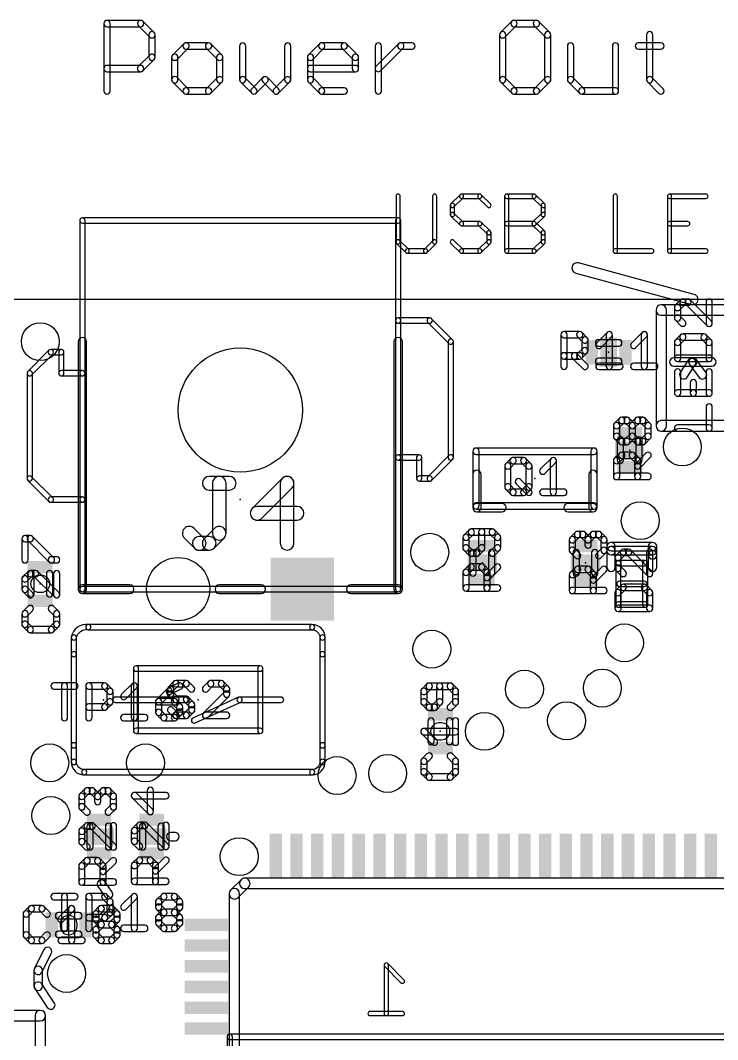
# Model space of a CAD drawing. Extents: x -56 to 120, y -53 to 58.
# Drawn here: x 23.9 to 40.73, y 32.95 to 57.53 of the extents above; entities that cross this region are included whole.
import ezdxf

# ---------------------------------------------------------------- set-up
doc = ezdxf.new("R2010")
doc.units = 0
for name, color, linetype in [('125', 6, 'CONTINUOUS'), ('126', 6, 'CONTINUOUS'), ('17', 82, 'CONTINUOUS'), ('18', 82, 'CONTINUOUS'), ('20', 7, 'CONTINUOUS'), ('21', 253, 'CONTINUOUS'), ('22', 253, 'CONTINUOUS'), ('23', 7, 'CONTINUOUS'), ('24', 7, 'CONTINUOUS'), ('49', 253, 'CONTINUOUS'), ('51', 253, 'CONTINUOUS'), ('52', 253, 'CONTINUOUS')]:
    doc.layers.add(name, color=color, linetype=linetype)

# ---------------------------------------------------------------- blocks, each defined once
blk = doc.blocks.new('RECT')
blk.add_solid([(-0.5, -0.5), (0.5, -0.5), (-0.5, 0.5), (0.5, 0.5)])
blk = doc.blocks.new('SQUAREP')
blk.add_solid([(-0.5, -0.5), (0.5, -0.5), (-0.5, 0.5), (0.5, 0.5)])
blk = doc.blocks.new('ROUNDP')
blk.add_circle((0, 0), 0.5)
blk = doc.blocks.new('ROUNDV')
blk.add_circle((0, 0), 0.5)

msp = doc.modelspace()

# ---------------------------------------------------------------- linework, layer by layer
at = {"layer": '125'}
for points in [[(39.836, 50.7895), (39.709, 50.6615, 1), (39.817, 50.5545), (39.944, 50.6825, 1)], [(39.687, 50.608), (39.687, 50.354, 1), (39.839, 50.354), (39.839, 50.608, 1)], [(40.017, 50.812), (39.89, 50.812, 1), (39.89, 50.66), (40.017, 50.66, 1)], [(40.5797, 50.2807), (40.0707, 50.7897, 1), (39.9633, 50.6823), (40.4723, 50.1733, 1)], [(40.45, 50.736), (40.45, 50.227, 1), (40.602, 50.227), (40.602, 50.736, 1)], [(39.7093, 50.3003), (39.8363, 50.1733, 1), (39.9437, 50.2807), (39.8167, 50.4077, 1)], [(37.098, 49.4412), (37.098, 49.9502, 1), (36.946, 49.9502), (36.946, 49.4412, 1)], [(37.022, 49.8742), (37.403, 49.8742, 1), (37.403, 50.0262), (37.022, 50.0262, 1)], [(37.349, 49.8967), (37.476, 49.7687, 1), (37.584, 49.8757), (37.457, 50.0037, 1)], [(37.9178, 49.6416), (38.1718, 49.8966, 1), (38.0642, 50.0038), (37.8102, 49.7488, 1)], [(38.042, 49.9502), (38.042, 49.1872, 1), (38.194, 49.1872), (38.194, 49.9502, 1)], [(38.7598, 49.6416), (39.0138, 49.8966, 1), (38.9062, 50.0038), (38.6522, 49.7488, 1)], [(38.884, 49.9502), (38.884, 49.1872, 1), (39.036, 49.1872), (39.036, 49.9502, 1)], [(39.836, 49.9475), (39.709, 49.8195, 1), (39.817, 49.7125), (39.944, 49.8405, 1)], [(40.399, 49.97), (39.89, 49.97, 1), (39.89, 49.818), (40.399, 49.818, 1)], [(40.58, 49.8195), (40.453, 49.9475, 1), (40.345, 49.8405), (40.472, 49.7125, 1)], [(37.454, 49.8222), (37.454, 49.5682, 1), (37.606, 49.5682), (37.606, 49.8222, 1)], [(39.687, 49.766), (39.687, 49.385, 1), (39.839, 49.385), (39.839, 49.766, 1)], [(40.602, 49.385), (40.602, 49.766, 1), (40.45, 49.766), (40.45, 49.385, 1)], [(37.098, 49.1872), (37.098, 49.4412, 1), (36.946, 49.4412), (36.946, 49.1872, 1)], [(37.276, 49.5172), (37.022, 49.5172, 1), (37.022, 49.3652), (37.276, 49.3652, 1)], [(37.403, 49.5172), (37.276, 49.5172, 1), (37.276, 49.3652), (37.403, 49.3652, 1)], [(37.2223, 49.3875), (37.4763, 49.1335, 1), (37.5837, 49.2409), (37.3297, 49.4949, 1)], [(37.4763, 49.6219), (37.3493, 49.4949, 1), (37.4567, 49.3875), (37.5837, 49.5145, 1)], [(39.763, 49.309), (40.526, 49.309, 1), (40.526, 49.461), (39.763, 49.461, 1)], [(37.864, 49.1112), (38.372, 49.1112, 1), (38.372, 49.2632), (37.864, 49.2632, 1)], [(38.706, 49.1112), (39.214, 49.1112, 1), (39.214, 49.2632), (38.706, 49.2632, 1)], [(39.687, 49.052), (39.687, 48.543, 1), (39.839, 48.543), (39.839, 49.052, 1)], [(40.602, 48.543), (40.602, 49.052, 1), (40.45, 49.052), (40.45, 48.543, 1)], [(40.22, 48.543), (40.22, 48.797, 1), (40.068, 48.797), (40.068, 48.543, 1)], [(39.763, 48.467), (40.144, 48.467, 1), (40.144, 48.619), (39.763, 48.619, 1)], [(40.144, 48.467), (40.526, 48.467, 1), (40.526, 48.619), (40.144, 48.619, 1)], [(40.602, 47.701), (40.602, 48.21, 1), (40.45, 48.21), (40.45, 47.701, 1)], [(38.3437, 47.7023), (38.4707, 47.8293, 1), (38.3633, 47.9367), (38.2363, 47.8097, 1)], [(38.417, 47.807), (38.544, 47.807, 1), (38.544, 47.959), (38.417, 47.959, 1)], [(38.4903, 47.8293), (38.6173, 47.7023, 1), (38.7247, 47.8097), (38.5977, 47.9367, 1)], [(38.7247, 47.7023), (38.8517, 47.8293, 1), (38.7443, 47.9367), (38.6173, 47.8097, 1)], [(38.798, 47.807), (38.925, 47.807, 1), (38.925, 47.959), (38.798, 47.959, 1)], [(38.8713, 47.8293), (38.9983, 47.7023, 1), (39.1057, 47.8097), (38.9787, 47.9367, 1)], [(38.366, 47.502), (38.366, 47.756, 1), (38.214, 47.756), (38.214, 47.502, 1)], [(38.747, 47.502), (38.747, 47.756, 1), (38.595, 47.756), (38.595, 47.502, 1)], [(38.976, 47.756), (38.976, 47.502, 1), (39.128, 47.502), (39.128, 47.756, 1)], [(39.763, 47.625), (40.526, 47.625, 1), (40.526, 47.777), (39.763, 47.777, 1)], [(38.4707, 47.4287), (38.3437, 47.5557, 1), (38.2363, 47.4483), (38.3633, 47.3213, 1)], [(38.544, 47.451), (38.417, 47.451, 1), (38.417, 47.299), (38.544, 47.299, 1)], [(38.6173, 47.5557), (38.4903, 47.4287, 1), (38.5977, 47.3213), (38.7247, 47.4483, 1)], [(38.8517, 47.4287), (38.7247, 47.5557, 1), (38.6173, 47.4483), (38.7443, 47.3213, 1)], [(38.925, 47.451), (38.798, 47.451, 1), (38.798, 47.299), (38.925, 47.299, 1)], [(38.9983, 47.5557), (38.8713, 47.4287, 1), (38.9787, 47.3213), (39.1057, 47.4483, 1)], [(35.7209, 46.7335), (35.8479, 46.8605, 1), (35.7405, 46.9679), (35.6135, 46.8409, 1)], [(35.7942, 46.8382), (36.0482, 46.8382, 1), (36.0482, 46.9902), (35.7942, 46.9902, 1)], [(35.9945, 46.8605), (36.1215, 46.7335, 1), (36.2289, 46.8409), (36.1019, 46.9679, 1)], [(36.5629, 46.6065), (36.8169, 46.8605, 1), (36.7095, 46.9679), (36.4555, 46.7139, 1)], [(36.6872, 46.9142), (36.6872, 46.1522, 1), (36.8392, 46.1522), (36.8392, 46.9142, 1)], [(38.366, 46.533), (38.366, 46.914, 1), (38.214, 46.914), (38.214, 46.533, 1)], [(38.3437, 46.8603), (38.4707, 46.9873, 1), (38.3633, 47.0947), (38.2363, 46.9677, 1)], [(38.417, 46.965), (38.671, 46.965, 1), (38.671, 47.117), (38.417, 47.117, 1)], [(38.6173, 46.9873), (38.7443, 46.8603, 1), (38.8517, 46.9677), (38.7247, 47.0947, 1)], [(38.722, 46.914), (38.722, 46.787, 1), (38.874, 46.787), (38.874, 46.914, 1)], [(38.8517, 46.7333), (39.1057, 46.9873, 1), (38.9983, 47.0947), (38.7443, 46.8407, 1)], [(35.7432, 46.2792), (35.7432, 46.7872, 1), (35.5912, 46.7872), (35.5912, 46.2792, 1)], [(36.0992, 46.7872), (36.0992, 46.2792, 1), (36.2512, 46.2792), (36.2512, 46.7872, 1)], [(38.722, 46.787), (38.722, 46.533, 1), (38.874, 46.533), (38.874, 46.787, 1)], [(35.8675, 46.3525), (36.1215, 46.0985, 1), (36.2289, 46.2059), (35.9749, 46.4599, 1)], [(38.798, 46.609), (38.29, 46.609, 1), (38.29, 46.457), (38.798, 46.457, 1)], [(39.052, 46.609), (38.798, 46.609, 1), (38.798, 46.457), (39.052, 46.457, 1)], [(35.8479, 46.2059), (35.7209, 46.3329, 1), (35.6135, 46.2255), (35.7405, 46.0985, 1)], [(36.0482, 46.2282), (35.7942, 46.2282, 1), (35.7942, 46.0762), (36.0482, 46.0762, 1)], [(36.1215, 46.3329), (35.9945, 46.2059, 1), (36.1019, 46.0985), (36.2289, 46.2255, 1)], [(36.5092, 46.0762), (37.0172, 46.0762, 1), (37.0172, 46.2282), (36.5092, 46.2282, 1)], [(34.7311, 45.2441), (34.6041, 45.1171, 1), (34.7115, 45.0097), (34.8385, 45.1367, 1)], [(35.0388, 45.2664), (34.7848, 45.2664, 1), (34.7848, 45.1144), (35.0388, 45.1144, 1)], [(35.2928, 45.2664), (35.0388, 45.2664, 1), (35.0388, 45.1144), (35.2928, 45.1144, 1)], [(35.1148, 44.8094), (35.1148, 45.1904, 1), (34.9628, 45.1904), (34.9628, 44.8094, 1)], [(35.4735, 45.1171), (35.3465, 45.2441, 1), (35.2391, 45.1367), (35.3661, 45.0097, 1)], [(24.0906, 44.522), (24.0906, 45.031, 1), (23.9386, 45.031), (23.9386, 44.522, 1)], [(24.0146, 44.955), (24.1426, 44.955, 1), (24.1426, 45.107), (24.0146, 45.107, 1)], [(24.0888, 44.9773), (24.5968, 44.4683, 1), (24.7044, 44.5757), (24.1964, 45.0847, 1)], [(34.5818, 45.0634), (34.5818, 44.8094, 1), (34.7338, 44.8094), (34.7338, 45.0634, 1)], [(35.4958, 44.8094), (35.4958, 45.0634, 1), (35.3438, 45.0634), (35.3438, 44.8094, 1)], [(37.2988, 44.7514), (37.2988, 45.0054, 1), (37.1468, 45.0054), (37.1468, 44.7514, 1)], [(37.2765, 44.9517), (37.4035, 45.0787, 1), (37.2961, 45.1861), (37.1691, 45.0591, 1)], [(37.3498, 45.0564), (37.4768, 45.0564, 1), (37.4768, 45.2084), (37.3498, 45.2084, 1)], [(37.4233, 45.0784), (37.5513, 44.9514, 1), (37.6583, 45.0594), (37.5303, 45.1864, 1)], [(37.5288, 45.0054), (37.5288, 44.8784, 1), (37.6808, 44.8784), (37.6808, 45.0054, 1)], [(37.6585, 44.9517), (37.7855, 45.0787, 1), (37.6781, 45.1861), (37.5511, 45.0591, 1)], [(37.7318, 45.0564), (37.8588, 45.0564, 1), (37.8588, 45.2084), (37.7318, 45.2084, 1)], [(37.8051, 45.0787), (37.9321, 44.9517, 1), (38.0395, 45.0591), (37.9125, 45.1861, 1)], [(37.9098, 45.0054), (37.9098, 44.7514, 1), (38.0618, 44.7514), (38.0618, 45.0054, 1)], [(34.6041, 44.7557), (34.7311, 44.6287, 1), (34.8385, 44.7361), (34.7115, 44.8631, 1)], [(34.7848, 44.6064), (34.9118, 44.6064, 1), (34.9118, 44.7584), (34.7848, 44.7584, 1)], [(34.9655, 44.6287), (35.0925, 44.7557, 1), (34.9851, 44.8631), (34.8581, 44.7361, 1)], [(35.3465, 44.6287), (35.4735, 44.7557, 1), (35.3661, 44.8631), (35.2391, 44.7361, 1)], [(37.4035, 44.6781), (37.2765, 44.8051, 1), (37.1691, 44.6977), (37.2961, 44.5707, 1)], [(37.9321, 44.8051), (37.8051, 44.6781, 1), (37.9125, 44.5707), (38.0395, 44.6977, 1)], [(38.4012, 44.7545), (38.2741, 44.6274, 1), (38.3818, 44.5197), (38.5089, 44.6468, 1)], [(38.5822, 44.7769), (38.4551, 44.7769, 1), (38.4551, 44.6245), (38.5822, 44.6245, 1)], [(39.1445, 44.2461), (38.636, 44.7545, 1), (38.5283, 44.6468), (39.0367, 44.1383, 1)], [(39.0144, 44.7007), (39.0144, 44.1922, 1), (39.1668, 44.1922), (39.1668, 44.7007, 1)], [(24.6506, 44.446), (24.7776, 44.446, 1), (24.7776, 44.598), (24.6506, 44.598, 1)], [(38.2518, 44.5736), (38.2518, 44.3193, 1), (38.4042, 44.3193), (38.4042, 44.5736, 1)], [(24.0891, 44.243), (23.9611, 44.116, 1), (24.0681, 44.008), (24.1961, 44.135, 1)], [(24.2696, 44.265), (24.1426, 44.265, 1), (24.1426, 44.113), (24.2696, 44.113, 1)], [(24.8314, 43.7337), (24.3234, 44.2427, 1), (24.2158, 44.1353), (24.7238, 43.6263, 1)], [(24.7016, 44.189), (24.7016, 43.68, 1), (24.8536, 43.68), (24.8536, 44.189, 1)], [(34.7338, 43.8404), (34.7338, 44.2214, 1), (34.5818, 44.2214), (34.5818, 43.8404, 1)], [(34.7115, 44.1677), (34.8385, 44.2947, 1), (34.7311, 44.4021), (34.6041, 44.2751, 1)], [(34.7848, 44.2724), (35.0388, 44.2724, 1), (35.0388, 44.4244), (34.7848, 44.4244, 1)], [(34.9851, 44.2947), (35.1121, 44.1677, 1), (35.2195, 44.2751), (35.0925, 44.4021, 1)], [(35.0898, 44.2214), (35.0898, 44.0944, 1), (35.2418, 44.0944), (35.2418, 44.2214, 1)], [(35.2195, 44.0407), (35.4735, 44.2947, 1), (35.3661, 44.4021), (35.1121, 44.1481, 1)], [(37.2765, 44.1097), (37.4035, 44.2367, 1), (37.2961, 44.3441), (37.1691, 44.2171, 1)], [(37.3498, 44.2144), (37.6048, 44.2144, 1), (37.6048, 44.3664), (37.3498, 44.3664, 1)], [(37.5511, 44.2367), (37.6781, 44.1097, 1), (37.7855, 44.2171), (37.6585, 44.3441, 1)], [(37.7855, 43.9827), (38.0395, 44.2367, 1), (37.9321, 44.3441), (37.6781, 44.0901, 1)], [(38.2741, 44.2655), (38.4012, 44.1383, 1), (38.5089, 44.2461), (38.3818, 44.3732, 1)], [(23.9386, 44.062), (23.9386, 43.808, 1), (24.0906, 43.808), (24.0906, 44.062, 1)], [(35.0898, 44.0944), (35.0898, 43.8404, 1), (35.2418, 43.8404), (35.2418, 44.0944, 1)], [(37.2988, 43.7824), (37.2988, 44.1634, 1), (37.1468, 44.1634), (37.1468, 43.7824, 1)], [(37.6558, 44.1634), (37.6558, 44.0364, 1), (37.8078, 44.0364), (37.8078, 44.1634, 1)], [(37.6558, 44.0364), (37.6558, 43.7824, 1), (37.8078, 43.7824), (37.8078, 44.0364, 1)], [(23.9609, 43.7543), (24.0889, 43.6263, 1), (24.1963, 43.7337), (24.0683, 43.8617, 1)], [(35.1658, 43.9164), (34.6578, 43.9164, 1), (34.6578, 43.7644), (35.1658, 43.7644, 1)], [(35.4198, 43.9164), (35.1658, 43.9164, 1), (35.1658, 43.7644), (35.4198, 43.7644, 1)], [(37.7318, 43.8584), (37.2228, 43.8584, 1), (37.2228, 43.7064), (37.7318, 43.7064, 1)], [(37.9858, 43.8584), (37.7318, 43.8584, 1), (37.7318, 43.7064), (37.9858, 43.7064, 1)], [(38.4012, 43.9126), (38.2741, 43.7855, 1), (38.3818, 43.6777), (38.5089, 43.8048, 1)], [(38.2518, 43.7316), (38.2518, 43.3503, 1), (38.4042, 43.3503), (38.4042, 43.7316, 1)], [(38.9635, 43.9349), (38.4551, 43.9349, 1), (38.4551, 43.7825), (38.9635, 43.7825, 1)], [(39.1445, 43.7855), (39.0174, 43.9126, 1), (38.9096, 43.8048), (39.0367, 43.6777, 1)], [(39.1668, 43.3503), (39.1668, 43.7316, 1), (39.0144, 43.7316), (39.0144, 43.3503, 1)], [(24.0891, 43.401), (23.9611, 43.274, 1), (24.0681, 43.166), (24.1961, 43.293, 1)], [(23.9386, 43.22), (23.9386, 42.966, 1), (24.0906, 42.966), (24.0906, 43.22, 1)], [(24.8313, 43.2737), (24.7043, 43.4007, 1), (24.5969, 43.2933), (24.7239, 43.1663, 1)], [(24.8536, 42.966), (24.8536, 43.22, 1), (24.7016, 43.22), (24.7016, 42.966, 1)], [(38.328, 43.2741), (39.0906, 43.2741, 1), (39.0906, 43.4265), (38.328, 43.4265, 1)], [(23.9611, 42.912), (24.0891, 42.785, 1), (24.1961, 42.893), (24.0681, 43.02, 1)], [(24.7043, 42.7853), (24.8313, 42.9123, 1), (24.7239, 43.0197), (24.5969, 42.8927, 1)], [(24.1426, 42.763), (24.6506, 42.763, 1), (24.6506, 42.915), (24.1426, 42.915, 1)], [(27.6019, 41.5895), (27.4749, 41.4625, 1), (27.5823, 41.3551), (27.7093, 41.4821, 1)], [(27.9106, 41.6118), (27.6556, 41.6118, 1), (27.6556, 41.4598), (27.9106, 41.4598, 1)], [(28.0913, 41.4625), (27.9643, 41.5895, 1), (27.8569, 41.4821), (27.9839, 41.3551, 1)], [(28.4439, 41.5895), (28.3169, 41.4625, 1), (28.4243, 41.3551), (28.5513, 41.4821, 1)], [(28.7526, 41.6118), (28.4976, 41.6118, 1), (28.4976, 41.4598), (28.7526, 41.4598, 1)], [(28.9333, 41.4625), (28.8063, 41.5895, 1), (28.6989, 41.4821), (28.8259, 41.3551, 1)], [(33.7157, 41.5284), (33.5877, 41.4014, 1), (33.6947, 41.2934), (33.8227, 41.4204, 1)], [(34.0232, 41.5504), (33.7692, 41.5504, 1), (33.7692, 41.3984), (34.0232, 41.3984, 1)], [(34.2772, 41.5504), (34.0232, 41.5504, 1), (34.0232, 41.3984), (34.2772, 41.3984, 1)], [(34.0992, 41.0934), (34.0992, 41.4744, 1), (33.9472, 41.4744), (33.9472, 41.0934, 1)], [(34.4579, 41.4011), (34.3309, 41.5281, 1), (34.2235, 41.4207), (34.3505, 41.2937, 1)], [(27.4526, 41.4088), (27.4526, 41.2818, 1), (27.6046, 41.2818), (27.6046, 41.4088, 1)], [(27.4749, 41.2281), (27.6019, 41.1011, 1), (27.7093, 41.2085), (27.5823, 41.3355, 1)], [(28.4243, 40.72), (28.9333, 41.228, 1), (28.8259, 41.3356), (28.3169, 40.8276, 1)], [(28.9556, 41.2818), (28.9556, 41.4088, 1), (28.8036, 41.4088), (28.8036, 41.2818, 1)], [(33.5652, 41.3474), (33.5652, 41.0934, 1), (33.7172, 41.0934), (33.7172, 41.3474, 1)], [(34.4802, 41.0934), (34.4802, 41.3474, 1), (34.3282, 41.3474), (34.3282, 41.0934, 1)], [(27.6556, 41.0788), (27.9106, 41.0788, 1), (27.9106, 41.2308), (27.6556, 41.2308, 1)], [(27.8569, 41.1011), (27.9839, 40.9741, 1), (28.0913, 41.0815), (27.9643, 41.2085, 1)], [(27.9616, 41.0278), (27.9616, 40.9008, 1), (28.1136, 40.9008), (28.1136, 41.0278, 1)], [(33.5877, 41.0394), (33.7157, 40.9124, 1), (33.8227, 41.0204), (33.6947, 41.1474, 1)], [(33.9499, 40.9127), (34.0769, 41.0397, 1), (33.9695, 41.1471), (33.8425, 41.0201, 1)], [(34.3309, 40.9127), (34.4579, 41.0397, 1), (34.3505, 41.1471), (34.2235, 41.0201, 1)], [(27.7093, 40.8275), (27.5823, 40.9545, 1), (27.4749, 40.8471), (27.6019, 40.7201, 1)], [(27.9106, 40.8498), (27.6556, 40.8498, 1), (27.6556, 40.6978), (27.9106, 40.6978, 1)], [(27.9839, 40.9545), (27.8569, 40.8275, 1), (27.9643, 40.7201), (28.0913, 40.8471, 1)], [(28.8796, 40.8498), (28.3706, 40.8498, 1), (28.3706, 40.6978), (28.8796, 40.6978, 1)], [(33.7692, 40.8904), (33.8962, 40.8904, 1), (33.8962, 41.0424), (33.7692, 41.0424, 1)], [(34.4802, 40.1244), (34.4802, 40.6324, 1), (34.3282, 40.6324), (34.3282, 40.1244, 1)], [(33.6412, 40.3024), (34.4042, 40.3024, 1), (34.4042, 40.4544), (33.6412, 40.4544, 1)], [(33.9498, 40.1782), (33.6948, 40.4322, 1), (33.5876, 40.3246), (33.8426, 40.0706, 1)], [(33.7155, 39.8451), (33.5875, 39.7171, 1), (33.6949, 39.6097), (33.8229, 39.7377, 1)], [(34.4582, 39.7169), (34.3312, 39.8449, 1), (34.2232, 39.7379), (34.3502, 39.6099, 1)], [(33.5652, 39.6634), (33.5652, 39.4094, 1), (33.7172, 39.4094), (33.7172, 39.6634, 1)], [(34.4802, 39.4094), (34.4802, 39.6634, 1), (34.3282, 39.6634), (34.3282, 39.4094, 1)], [(33.5877, 39.3554), (33.7157, 39.2284, 1), (33.8227, 39.3364), (33.6947, 39.4634, 1)], [(33.7692, 39.2064), (34.2772, 39.2064, 1), (34.2772, 39.3584), (33.7692, 39.3584, 1)], [(34.3309, 39.2287), (34.4579, 39.3557, 1), (34.3505, 39.4631), (34.2235, 39.3361, 1)], [(25.4404, 38.7651), (25.5674, 38.8931, 1), (25.4594, 39.0001), (25.3324, 38.8721, 1)], [(25.4624, 38.5646), (25.4624, 38.8186, 1), (25.3104, 38.8186), (25.3104, 38.5646, 1)], [(25.5134, 38.8706), (25.6404, 38.8706, 1), (25.6404, 39.0226), (25.5134, 39.0226, 1)], [(25.5867, 38.8929), (25.7147, 38.7649, 1), (25.8221, 38.8723), (25.6941, 39.0003, 1)], [(25.8224, 38.7651), (25.9494, 38.8931, 1), (25.8414, 39.0001), (25.7144, 38.8721, 1)], [(25.6924, 38.8186), (25.6924, 38.6916, 1), (25.8444, 38.6916), (25.8444, 38.8186, 1)], [(25.8954, 38.8706), (26.0224, 38.8706, 1), (26.0224, 39.0226), (25.8954, 39.0226, 1)], [(25.9684, 38.8931), (26.0954, 38.7651, 1), (26.2034, 38.8721), (26.0764, 39.0001, 1)], [(26.0734, 38.8186), (26.0734, 38.5646, 1), (26.2254, 38.5646), (26.2254, 38.8186, 1)], [(27.4196, 38.9096), (26.6566, 38.9096, 1), (26.6566, 38.7576), (27.4196, 38.7576, 1)], [(26.6028, 38.7799), (26.9838, 38.3979, 1), (27.0914, 38.5053), (26.7104, 38.8873, 1)], [(27.1136, 38.4516), (27.1136, 38.9606, 1), (26.9616, 38.9606), (26.9616, 38.4516, 1)], [(25.5671, 38.4913), (25.4401, 38.6183, 1), (25.3327, 38.5109), (25.4597, 38.3839, 1)], [(26.0957, 38.6183), (25.9687, 38.4913, 1), (26.0761, 38.3839), (26.2031, 38.5109, 1)], [(25.4594, 38.1581), (25.3324, 38.0301, 1), (25.4404, 37.9231), (25.5674, 38.0511, 1)], [(25.6404, 38.1806), (25.5134, 38.1806, 1), (25.5134, 38.0286), (25.6404, 38.0286, 1)], [(26.2031, 37.6493), (25.6941, 38.1583, 1), (25.5867, 38.0509), (26.0957, 37.5419, 1)], [(26.0734, 38.1046), (26.0734, 37.5956, 1), (26.2254, 37.5956), (26.2254, 38.1046, 1)], [(26.7299, 38.1723), (26.6029, 38.0453, 1), (26.7103, 37.9379), (26.8373, 38.0649, 1)], [(26.9106, 38.1946), (26.7836, 38.1946, 1), (26.7836, 38.0426), (26.9106, 38.0426, 1)], [(27.4733, 37.6633), (26.9643, 38.1723, 1), (26.8569, 38.0649), (27.3659, 37.5559, 1)], [(27.3436, 38.1186), (27.3436, 37.6096, 1), (27.4956, 37.6096), (27.4956, 38.1186, 1)], [(25.3104, 37.9766), (25.3104, 37.7226, 1), (25.4624, 37.7226), (25.4624, 37.9766, 1)], [(26.5806, 37.9916), (26.5806, 37.7366, 1), (26.7326, 37.7366), (26.7326, 37.9916, 1)], [(25.3327, 37.6689), (25.4597, 37.5419, 1), (25.5671, 37.6493), (25.4401, 37.7763, 1)], [(26.6029, 37.6829), (26.7299, 37.5559, 1), (26.8373, 37.6633), (26.7103, 37.7903, 1)], [(25.4624, 36.7536), (25.4624, 37.1356, 1), (25.3104, 37.1356), (25.3104, 36.7536, 1)], [(25.4401, 37.0819), (25.5671, 37.2089, 1), (25.4597, 37.3163), (25.3327, 37.1893, 1)], [(25.5134, 37.1866), (25.7684, 37.1866, 1), (25.7684, 37.3386), (25.5134, 37.3386, 1)], [(25.7147, 37.2089), (25.8417, 37.0819, 1), (25.9491, 37.1893), (25.8221, 37.3163, 1)], [(25.8194, 37.1356), (25.8194, 37.0076, 1), (25.9714, 37.0076), (25.9714, 37.1356, 1)], [(25.9492, 36.954), (26.2032, 37.209, 1), (26.0956, 37.3162), (25.8416, 37.0612, 1)], [(26.7326, 36.7676), (26.7326, 37.1496, 1), (26.5806, 37.1496), (26.5806, 36.7676, 1)], [(26.7103, 37.0959), (26.8373, 37.2229, 1), (26.7299, 37.3303), (26.6029, 37.2033, 1)], [(26.7836, 37.2006), (27.0376, 37.2006, 1), (27.0376, 37.3526), (26.7836, 37.3526, 1)], [(26.9839, 37.2229), (27.1109, 37.0959, 1), (27.2183, 37.2033), (27.0913, 37.3303, 1)], [(27.0886, 37.1496), (27.0886, 37.0226, 1), (27.2406, 37.0226), (27.2406, 37.1496, 1)], [(27.2182, 36.9688), (27.4732, 37.2228, 1), (27.366, 37.3304), (27.111, 37.0764, 1)], [(25.8194, 37.0076), (25.8194, 36.7536, 1), (25.9714, 36.7536), (25.9714, 37.0076, 1)], [(27.0886, 37.0226), (27.0886, 36.7676, 1), (27.2406, 36.7676), (27.2406, 37.0226, 1)], [(25.8954, 36.8296), (25.3864, 36.8296, 1), (25.3864, 36.6776), (25.8954, 36.6776, 1)], [(26.1494, 36.8296), (25.8954, 36.8296, 1), (25.8954, 36.6776), (26.1494, 36.6776, 1)], [(27.1646, 36.8436), (26.6566, 36.8436, 1), (26.6566, 36.6916), (27.1646, 36.6916, 1)], [(27.4196, 36.8436), (27.1646, 36.8436, 1), (27.1646, 36.6916), (27.4196, 36.6916, 1)], [(24.1163, 36.1601), (23.9893, 36.0331, 1), (24.0967, 35.9257), (24.2237, 36.0527, 1)], [(24.424, 36.1824), (24.17, 36.1824, 1), (24.17, 36.0304), (24.424, 36.0304, 1)], [(24.6047, 36.0331), (24.4777, 36.1601, 1), (24.3703, 36.0527), (24.4973, 35.9257, 1)], [(24.9376, 35.7986), (25.1926, 36.0526, 1), (25.0854, 36.1602), (24.8304, 35.9062, 1)], [(25.063, 36.1064), (25.063, 35.3444, 1), (25.215, 35.3444), (25.215, 36.1064, 1)], [(25.7795, 35.9254), (25.9075, 36.0524, 1), (25.8005, 36.1604), (25.6725, 36.0334, 1)], [(25.854, 36.0304), (26.108, 36.0304, 1), (26.108, 36.1824), (25.854, 36.1824, 1)], [(26.0543, 36.0527), (26.1813, 35.9257, 1), (26.2887, 36.0331), (26.1617, 36.1601, 1)], [(23.967, 35.9794), (23.967, 35.4714, 1), (24.119, 35.4714), (24.119, 35.9794, 1)], [(25.802, 35.8524), (25.802, 35.9794, 1), (25.65, 35.9794), (25.65, 35.8524, 1)], [(25.9075, 35.7794), (25.7795, 35.9064, 1), (25.6725, 35.7984), (25.8005, 35.6714, 1)], [(26.1813, 35.9061), (26.0543, 35.7791, 1), (26.1617, 35.6717), (26.2887, 35.7987, 1)], [(26.159, 35.9794), (26.159, 35.8524, 1), (26.311, 35.8524), (26.311, 35.9794, 1)], [(25.7795, 35.5444), (25.9075, 35.6714, 1), (25.8005, 35.7794), (25.6725, 35.6524, 1)], [(25.802, 35.4714), (25.802, 35.5984, 1), (25.65, 35.5984), (25.65, 35.4714, 1)], [(25.854, 35.6494), (26.108, 35.6494, 1), (26.108, 35.8014), (25.854, 35.8014, 1)], [(26.0543, 35.6717), (26.1813, 35.5447, 1), (26.2887, 35.6521), (26.1617, 35.7791, 1)], [(26.159, 35.5984), (26.159, 35.4714, 1), (26.311, 35.4714), (26.311, 35.5984, 1)], [(23.9893, 35.4177), (24.1163, 35.2907, 1), (24.2237, 35.3981), (24.0967, 35.5251, 1)], [(24.17, 35.2684), (24.424, 35.2684, 1), (24.424, 35.4204), (24.17, 35.4204, 1)], [(24.4777, 35.2907), (24.6047, 35.4177, 1), (24.4973, 35.5251), (24.3703, 35.3981, 1)], [(24.884, 35.2684), (25.393, 35.2684, 1), (25.393, 35.4204), (24.884, 35.4204, 1)], [(25.9075, 35.3984), (25.7795, 35.5254, 1), (25.6725, 35.4174), (25.8005, 35.2904, 1)], [(26.108, 35.4204), (25.854, 35.4204, 1), (25.854, 35.2684), (26.108, 35.2684, 1)], [(26.1813, 35.5251), (26.0543, 35.3981, 1), (26.1617, 35.2907), (26.2887, 35.4177, 1)]]:
    msp.add_lwpolyline(points, format="xyb", close=True, dxfattribs=at)
at = {"layer": '126'}
for points in [[(28.4611, 46.2038), (28.9441, 46.2038, 1), (28.9441, 46.534), (28.4611, 46.534, 1)], [(28.8677, 45.1614), (28.8677, 46.3689, 1), (28.5375, 46.3689), (28.5375, 45.1614, 1)], [(30.223, 46.4857), (29.4985, 45.7612, 1), (29.732, 45.5277), (30.4565, 46.2522, 1)], [(30.5049, 44.9199), (30.5049, 46.3689, 1), (30.1747, 46.3689), (30.1747, 44.9199, 1)], [(29.6153, 45.4793), (30.5813, 45.4793, 1), (30.5813, 45.8095), (29.6153, 45.8095, 1)], [(27.8614, 45.0447), (28.1029, 44.8032, 1), (28.3363, 45.0366), (28.0948, 45.2781, 1)], [(28.5779, 44.8032), (28.8194, 45.0447, 1), (28.5859, 45.2781), (28.3444, 45.0366, 1)], [(28.2196, 44.7548), (28.4611, 44.7548, 1), (28.4611, 45.085), (28.2196, 45.085, 1)], [(24.7142, 41.4027), (25.2226, 41.4027, 1), (25.2226, 41.5551), (24.7142, 41.5551, 1)], [(25.0446, 40.7162), (25.0446, 41.4789, 1), (24.8922, 41.4789), (24.8922, 40.7162, 1)], [(25.6324, 40.7162), (25.6324, 41.4789, 1), (25.48, 41.4789), (25.48, 40.7162, 1)], [(25.5562, 41.4027), (25.9375, 41.4027, 1), (25.9375, 41.5551), (25.5562, 41.5551, 1)], [(25.8836, 41.425), (26.0107, 41.2979, 1), (26.1185, 41.4056), (25.9914, 41.5327, 1)], [(26.452, 41.1708), (26.7062, 41.425, 1), (26.5985, 41.5327), (26.3442, 41.2785, 1)], [(26.5761, 41.4789), (26.5761, 40.7162, 1), (26.7285, 40.7162), (26.7285, 41.4789, 1)], [(27.7145, 41.547), (27.4602, 41.4199, 1), (27.5284, 41.2836), (27.7826, 41.4107, 1)], [(25.9884, 41.3517), (25.9884, 41.0975, 1), (26.1408, 41.0975), (26.1408, 41.3517, 1)], [(27.4404, 41.4056), (27.1862, 41.1514, 1), (27.294, 41.0436), (27.5482, 41.2979, 1)], [(26.0107, 41.1514), (25.8836, 41.0243, 1), (25.9914, 40.9165), (26.1185, 41.0436, 1)], [(27.1639, 41.0975), (27.1639, 40.8433, 1), (27.3163, 40.8433), (27.3163, 41.0975, 1)], [(27.6214, 41.1737), (27.2401, 41.1737, 1), (27.2401, 41.0213), (27.6214, 41.0213, 1)], [(27.8024, 41.0243), (27.6753, 41.1514, 1), (27.5675, 41.0436), (27.6946, 40.9165, 1)], [(25.9375, 41.0466), (25.5562, 41.0466, 1), (25.5562, 40.8942), (25.9375, 40.8942, 1)], [(27.1862, 40.7894), (27.3133, 40.6623, 1), (27.4211, 40.7701), (27.294, 40.8972, 1)], [(27.6753, 40.6623), (27.8024, 40.7894, 1), (27.6947, 40.8972), (27.5675, 40.7701, 1)], [(27.8247, 40.8433), (27.8247, 40.9704, 1), (27.6723, 40.9704), (27.6723, 40.8433, 1)], [(26.3981, 40.64), (26.9066, 40.64, 1), (26.9066, 40.7924), (26.3981, 40.7924, 1)], [(27.3672, 40.64), (27.6214, 40.64, 1), (27.6214, 40.7924), (27.3672, 40.7924, 1)], [(24.7142, 36.3227), (25.2226, 36.3227, 1), (25.2226, 36.4751), (24.7142, 36.4751, 1)], [(25.0446, 35.6362), (25.0446, 36.3989, 1), (24.8922, 36.3989), (24.8922, 35.6362, 1)], [(25.6324, 35.6362), (25.6324, 36.3989, 1), (25.48, 36.3989), (25.48, 35.6362, 1)], [(25.5562, 36.3227), (25.9375, 36.3227, 1), (25.9375, 36.4751), (25.5562, 36.4751, 1)], [(25.8836, 36.345), (26.0107, 36.2179, 1), (26.1185, 36.3256), (25.9914, 36.4527, 1)], [(26.452, 36.0908), (26.7062, 36.345, 1), (26.5985, 36.4527), (26.3442, 36.1985, 1)], [(26.5761, 36.3989), (26.5761, 35.6362, 1), (26.7285, 35.6362), (26.7285, 36.3989, 1)], [(27.294, 36.2179), (27.4211, 36.345, 1), (27.3133, 36.4527), (27.1862, 36.3256, 1)], [(27.3672, 36.3227), (27.6214, 36.3227, 1), (27.6214, 36.4751), (27.3672, 36.4751, 1)], [(27.5675, 36.345), (27.6946, 36.2179, 1), (27.8024, 36.3256), (27.6753, 36.4527, 1)], [(25.9884, 36.2717), (25.9884, 36.0175, 1), (26.1408, 36.0175), (26.1408, 36.2717, 1)], [(27.3163, 36.1446), (27.3163, 36.2717, 1), (27.1639, 36.2717), (27.1639, 36.1446, 1)], [(27.4211, 36.0714), (27.294, 36.1985, 1), (27.1862, 36.0908), (27.3133, 35.9636, 1)], [(27.6946, 36.1985), (27.5675, 36.0714, 1), (27.6753, 35.9636), (27.8024, 36.0908, 1)], [(27.6723, 36.2717), (27.6723, 36.1446, 1), (27.8247, 36.1446), (27.8247, 36.2717, 1)], [(25.9375, 35.9666), (25.5562, 35.9666, 1), (25.5562, 35.8142), (25.9375, 35.8142, 1)], [(26.0107, 36.0714), (25.8836, 35.9443, 1), (25.9914, 35.8365), (26.1185, 35.9636, 1)], [(27.294, 35.8365), (27.4211, 35.9636, 1), (27.3133, 36.0714), (27.1862, 35.9443, 1)], [(27.3163, 35.7633), (27.3163, 35.8904, 1), (27.1639, 35.8904), (27.1639, 35.7633, 1)], [(27.3672, 35.9413), (27.6214, 35.9413, 1), (27.6214, 36.0937), (27.3672, 36.0937, 1)], [(27.5675, 35.9636), (27.6946, 35.8365, 1), (27.8024, 35.9443), (27.6753, 36.0714, 1)], [(27.6723, 35.8904), (27.6723, 35.7633, 1), (27.8247, 35.7633), (27.8247, 35.8904, 1)], [(26.3981, 35.56), (26.9066, 35.56, 1), (26.9066, 35.7124), (26.3981, 35.7124, 1)], [(27.4211, 35.6901), (27.294, 35.8172, 1), (27.1862, 35.7094), (27.3133, 35.5823, 1)], [(27.6214, 35.7124), (27.3672, 35.7124, 1), (27.3672, 35.56), (27.6214, 35.56, 1)], [(27.6947, 35.8172), (27.5675, 35.6901, 1), (27.6753, 35.5823), (27.8024, 35.7094, 1)]]:
    msp.add_lwpolyline(points, format="xyb", close=True, dxfattribs=at)
at = {"layer": '20'}
msp.add_line((54.61, 50.8), (0, 50.8), dxfattribs=at)
msp.add_circle((29.21, 48.133), 1.4986, dxfattribs=at)
at = {"layer": '21'}
for points in [[(39.672, 49.192), (40.132, 49.192, 1), (40.132, 49.3952), (39.672, 49.3952, 1)], [(40.0216, 49.3339), (39.8286, 49.0393, 1), (39.9986, 48.9279), (40.1916, 49.2225, 1)], [(40.592, 49.3952), (40.132, 49.3952, 1), (40.132, 49.192), (40.592, 49.192, 1)], [(40.0509, 49.2324), (40.2847, 48.9224, 1), (40.4469, 49.0448), (40.2131, 49.3548, 1)], [(35.0236, 45.782), (35.0236, 46.582, 1), (34.8204, 46.582), (34.8204, 45.782, 1)], [(37.8236, 45.782), (37.8236, 46.582, 1), (37.6204, 46.582), (37.6204, 45.782, 1)], [(35.522, 45.8836), (34.922, 45.8836, 1), (34.922, 45.6804), (35.522, 45.6804, 1)], [(37.122, 45.6804), (37.722, 45.6804, 1), (37.722, 45.8836), (37.122, 45.8836, 1)], [(39.1588, 44.9436), (38.1588, 44.9436, 1), (38.1588, 44.7404), (39.1588, 44.7404, 1)], [(38.0572, 44.842), (38.0572, 44.742, 1), (38.2604, 44.742), (38.2604, 44.842, 1)], [(39.1588, 44.8436), (38.1588, 44.8436, 1), (38.1588, 44.6404), (39.1588, 44.6404, 1)], [(38.0572, 44.742), (38.0572, 44.342, 1), (38.2604, 44.342), (38.2604, 44.742, 1)], [(39.0572, 44.842), (39.0572, 44.742, 1), (39.2604, 44.742), (39.2604, 44.842, 1)], [(39.2604, 44.642), (39.2604, 44.742, 1), (39.0572, 44.742), (39.0572, 44.642, 1)], [(39.2604, 44.342), (39.2604, 44.642, 1), (39.0572, 44.642), (39.0572, 44.342, 1)], [(24.4145, 44.1452), (24.3535, 44.1452, 1), (24.3535, 43.7388), (24.4145, 43.7388, 1)], [(38.9588, 44.0055), (38.3588, 44.0055, 1), (38.3588, 43.8785), (38.9588, 43.8785, 1)], [(25.5336, 42.8354, 1), (25.5544, 42.9606, 0.4142), (25.1314, 42.6584, 1), (25.2566, 42.6376, -0.4142)], [(25.544, 42.8345), (30.944, 42.8345, 1), (30.944, 42.9615), (25.544, 42.9615, 1)], [(31.1305, 42.648, 1), (31.2575, 42.648, 0.4142), (30.944, 42.9615, 1), (30.944, 42.8345, -0.4142)], [(25.1305, 42.648), (25.1305, 42.248, 1), (25.2575, 42.248), (25.2575, 42.648, 1)], [(31.1305, 42.648), (31.1305, 42.248, 1), (31.2575, 42.248), (31.2575, 42.648, 1)], [(26.694, 41.8345), (29.694, 41.8345, 1), (29.694, 41.9615), (26.694, 41.9615, 1)], [(26.6305, 41.898), (26.6305, 40.398, 1), (26.7575, 40.398), (26.7575, 41.898, 1)], [(29.6305, 41.898), (29.6305, 40.398, 1), (29.7575, 40.398), (29.7575, 41.898, 1)], [(34.0055, 40.1828), (34.0665, 40.1828, 1), (34.0665, 40.5892), (34.0055, 40.5892, 1)], [(29.694, 40.4615), (26.694, 40.4615, 1), (26.694, 40.3345), (29.694, 40.3345, 1)], [(25.1305, 40.048), (25.1305, 39.648, 1), (25.2575, 39.648), (25.2575, 40.048, 1)], [(31.1305, 40.048), (31.1305, 39.648, 1), (31.2575, 39.648), (31.2575, 40.048, 1)], [(25.2575, 39.648, 1), (25.1305, 39.648, 0.4142), (25.444, 39.3345, 1), (25.444, 39.4615, -0.4142)], [(30.944, 39.4615, 1), (30.944, 39.3345, 0.4142), (31.2575, 39.648, 1), (31.1305, 39.648, -0.4142)], [(30.944, 39.4615), (25.444, 39.4615, 1), (25.444, 39.3345), (30.944, 39.3345, 1)], [(27.6352, 37.9476), (27.5336, 37.9476, 1), (27.5336, 37.7444), (27.6352, 37.7444, 1)], [(25.774, 36.6447), (25.9518, 36.3907, 1), (26.1182, 36.5073), (25.9404, 36.7613, 1)], [(29.1578, 36.3782), (29.4078, 36.6282, 1), (29.2282, 36.8078), (28.9782, 36.5578, 1)], [(29.318, 36.591), (42.818, 36.591, 1), (42.818, 36.845), (29.318, 36.845, 1)], [(29.195, 22.968), (29.195, 36.468, 1), (28.941, 36.468), (28.941, 22.968, 1)], [(25.273, 35.6819), (25.273, 35.7429, 1), (24.8666, 35.7429), (24.8666, 35.6819, 1)], [(24.4709, 35.1228), (24.2423, 34.6656, 1), (24.4241, 34.5748), (24.6527, 35.032, 1)], [(24.2316, 34.6202), (24.2316, 34.2392, 1), (24.4348, 34.2392), (24.4348, 34.6202, 1)], [(24.2487, 34.1828), (24.5535, 33.7256, 1), (24.7225, 33.8384), (24.4177, 34.2956, 1)], [(20.828, 33.401), (24.384, 33.401, 1), (24.384, 33.655), (20.828, 33.655, 1)], [(24.257, 33.528), (24.257, 18.2118, 1), (24.511, 18.2118), (24.511, 33.528, 1)]]:
    msp.add_lwpolyline(points, format="xyb", close=True, dxfattribs=at)
at = {"layer": '22'}
for points in [[(25.5016, 43.815), (25.5016, 49.784, 1), (25.2984, 49.784), (25.2984, 43.815, 1)], [(32.9184, 49.784), (32.9184, 43.815, 1), (33.1216, 43.815), (33.1216, 49.784, 1)], [(26.543, 43.9166), (25.4, 43.9166, 1), (25.4, 43.7134), (26.543, 43.7134, 1)], [(28.702, 43.7134), (29.718, 43.7134, 1), (29.718, 43.9166), (28.702, 43.9166, 1)], [(33.02, 43.9166), (31.877, 43.9166, 1), (31.877, 43.7134), (33.02, 43.7134, 1)], [(33.1585, 34.3943), (32.7687, 34.7841, 1), (32.6969, 34.7123), (33.0867, 34.3225, 1)], [(32.682, 34.7482), (32.682, 33.5788, 1), (32.7836, 33.5788), (32.7836, 34.7482, 1)], [(33.1226, 33.6296), (32.343, 33.6296, 1), (32.343, 33.528), (33.1226, 33.528, 1)], [(42.672, 33.0835), (28.956, 33.0835, 1), (28.956, 32.9565), (42.672, 32.9565, 1)], [(28.8925, 33.02), (28.8925, 25.654, 1), (29.0195, 25.654), (29.0195, 33.02, 1)]]:
    msp.add_lwpolyline(points, format="xyb", close=True, dxfattribs=at)
at = {"layer": '23'}
for p in [(38.1, 49.53), (40.132, 49.1236), (38.608, 47.1678), (36.322, 46.482), (35.052, 44.45), (37.5412, 44.45), (24.384, 43.942), (38.6588, 43.942), (28.194, 41.148), (34.036, 40.386), (25.8064, 37.846), (27.0764, 37.846), (25.0698, 35.7124)]:
    msp.add_point(p, dxfattribs=at)
at = {"layer": '24'}
for p in [(29.21, 45.974), (25.908, 41.148), (25.908, 36.068)]:
    msp.add_point(p, dxfattribs=at)
at = {"layer": '49'}
for points in [[(26.0697, 55.8292), (26.0697, 57.4562, 1), (25.9173, 57.4562), (25.9173, 55.8292, 1)], [(25.9935, 57.38), (26.807, 57.38, 1), (26.807, 57.5324), (25.9935, 57.5324, 1)], [(26.7531, 57.4023), (27.0242, 57.1311, 1), (27.132, 57.2389), (26.8608, 57.5101, 1)], [(35.7608, 57.5101), (35.4897, 57.2389, 1), (35.5974, 57.1311), (35.8686, 57.4023, 1)], [(36.357, 57.5324), (35.8147, 57.5324, 1), (35.8147, 57.38), (36.357, 57.38, 1)], [(36.6821, 57.2389), (36.4109, 57.5101, 1), (36.3032, 57.4023), (36.5743, 57.1311, 1)], [(27.0019, 57.185), (27.0019, 56.6427, 1), (27.1543, 56.6427), (27.1543, 57.185, 1)], [(35.4673, 57.185), (35.4673, 56.1004, 1), (35.6197, 56.1004), (35.6197, 57.185, 1)], [(36.7044, 56.1004), (36.7044, 57.185, 1), (36.552, 57.185), (36.552, 56.1004, 1)], [(39.0128, 57.185), (39.0128, 56.1004, 1), (39.1652, 56.1004), (39.1652, 57.185, 1)], [(27.8479, 56.9677), (27.5767, 56.6966, 1), (27.6845, 56.5888), (27.9557, 56.86, 1)], [(28.4441, 56.9901), (27.9018, 56.9901, 1), (27.9018, 56.8377), (28.4441, 56.8377, 1)], [(28.7692, 56.6966), (28.498, 56.9677, 1), (28.3902, 56.86), (28.6614, 56.5888, 1)], [(29.1916, 56.9139), (29.1916, 56.1004, 1), (29.344, 56.1004), (29.344, 56.9139, 1)], [(30.4286, 56.1004), (30.4286, 56.9139, 1), (30.2762, 56.9139), (30.2762, 56.1004, 1)], [(30.9588, 56.5888), (31.23, 56.86, 1), (31.1222, 56.9677), (30.8511, 56.6966, 1)], [(31.1761, 56.8377), (31.7184, 56.8377, 1), (31.7184, 56.9901), (31.1761, 56.9901, 1)], [(31.6645, 56.86), (31.9357, 56.5888, 1), (32.0435, 56.6966), (31.7723, 56.9677, 1)], [(32.6183, 55.8292), (32.6183, 56.9139, 1), (32.4659, 56.9139), (32.4659, 55.8292, 1)], [(32.596, 56.3176), (33.1383, 56.86, 1), (33.0305, 56.9677), (32.4882, 56.4254, 1)], [(33.0844, 56.8377), (33.3556, 56.8377, 1), (33.3556, 56.9901), (33.0844, 56.9901, 1)], [(37.1045, 56.9139), (37.1045, 56.1004, 1), (37.2569, 56.1004), (37.2569, 56.9139, 1)], [(38.3416, 55.8292), (38.3416, 56.9139, 1), (38.1892, 56.9139), (38.1892, 55.8292, 1)], [(38.8179, 56.8377), (39.3602, 56.8377, 1), (39.3602, 56.9901), (38.8179, 56.9901, 1)], [(27.0242, 56.6966), (26.7531, 56.4254, 1), (26.8608, 56.3176), (27.132, 56.5888, 1)], [(27.5544, 56.6427), (27.5544, 56.1004, 1), (27.7068, 56.1004), (27.7068, 56.6427, 1)], [(28.7915, 56.1004), (28.7915, 56.6427, 1), (28.6391, 56.6427), (28.6391, 56.1004, 1)], [(30.9811, 56.1004), (30.9811, 56.6427, 1), (30.8287, 56.6427), (30.8287, 56.1004, 1)], [(31.9134, 56.6427), (31.9134, 56.3715, 1), (32.0658, 56.3715), (32.0658, 56.6427, 1)], [(26.807, 56.4477), (25.9935, 56.4477, 1), (25.9935, 56.2953), (26.807, 56.2953, 1)], [(31.9896, 56.4477), (30.9049, 56.4477, 1), (30.9049, 56.2953), (31.9896, 56.2953, 1)], [(27.5767, 56.0465), (27.8479, 55.7753, 1), (27.9557, 55.8831), (27.6845, 56.1542, 1)], [(28.498, 55.7753), (28.7692, 56.0465, 1), (28.6614, 56.1542), (28.3902, 55.8831, 1)], [(29.2139, 56.0465), (29.4851, 55.7753, 1), (29.5928, 55.8831), (29.3217, 56.1542, 1)], [(29.5928, 55.7753), (29.864, 56.0465, 1), (29.7562, 56.1542), (29.4851, 55.8831, 1)], [(29.7562, 56.0465), (30.0274, 55.7753, 1), (30.1352, 55.8831), (29.864, 56.1542, 1)], [(30.1352, 55.7753), (30.4063, 56.0465, 1), (30.2986, 56.1542), (30.0274, 55.8831, 1)], [(31.23, 55.8831), (30.9588, 56.1542, 1), (30.8511, 56.0465), (31.1222, 55.7753, 1)], [(35.4897, 56.0465), (35.7608, 55.7753, 1), (35.8686, 55.8831), (35.5974, 56.1542, 1)], [(36.4109, 55.7753), (36.6821, 56.0465, 1), (36.5743, 56.1542), (36.3032, 55.8831, 1)], [(37.1268, 56.0465), (37.398, 55.7753, 1), (37.5057, 55.8831), (37.2346, 56.1542, 1)], [(39.0351, 56.0465), (39.3063, 55.7753, 1), (39.4141, 55.8831), (39.1429, 56.1542, 1)], [(27.9018, 55.753), (28.4441, 55.753, 1), (28.4441, 55.9054), (27.9018, 55.9054, 1)], [(31.7184, 55.9054), (31.1761, 55.9054, 1), (31.1761, 55.753), (31.7184, 55.753, 1)], [(35.8147, 55.753), (36.357, 55.753, 1), (36.357, 55.9054), (35.8147, 55.9054, 1)], [(37.4519, 55.753), (38.2654, 55.753, 1), (38.2654, 55.9054), (37.4519, 55.9054, 1)], [(32.9692, 53.2903), (32.9692, 52.1887, 1), (33.0708, 52.1887), (33.0708, 53.2903, 1)], [(33.9521, 52.1887), (33.9521, 53.2903, 1), (33.8505, 53.2903), (33.8505, 52.1887, 1)], [(34.5141, 53.3262), (34.2938, 53.1059, 1), (34.3656, 53.0341), (34.586, 53.2544, 1)], [(34.2789, 53.07), (34.2789, 52.8497, 1), (34.3805, 52.8497), (34.3805, 53.07, 1)], [(34.9907, 53.3411), (34.55, 53.3411, 1), (34.55, 53.2395), (34.9907, 53.2395, 1)], [(35.2469, 53.1059), (35.0266, 53.3262, 1), (34.9548, 53.2544), (35.1751, 53.0341, 1)], [(35.6903, 51.9684), (35.6903, 53.2903, 1), (35.5887, 53.2903), (35.5887, 51.9684, 1)], [(35.6395, 53.2395), (36.3004, 53.2395, 1), (36.3004, 53.3411), (35.6395, 53.3411, 1)], [(36.2645, 53.2544), (36.4848, 53.0341, 1), (36.5567, 53.1059), (36.3363, 53.3262, 1)], [(36.4699, 53.07), (36.4699, 52.8497, 1), (36.5715, 52.8497), (36.5715, 53.07, 1)], [(38.2081, 53.2903), (38.2081, 51.9684, 1), (38.3097, 51.9684), (38.3097, 53.2903, 1)], [(40.4499, 53.3411), (39.5686, 53.3411, 1), (39.5686, 53.2395), (40.4499, 53.2395, 1)], [(39.5178, 53.2903), (39.5178, 51.9684, 1), (39.6194, 51.9684), (39.6194, 53.2903, 1)], [(34.2938, 52.8138), (34.5141, 52.5934, 1), (34.586, 52.6653), (34.3656, 52.8856, 1)], [(36.4848, 52.8856), (36.2645, 52.6653, 1), (36.3363, 52.5934), (36.5567, 52.8138, 1)], [(34.55, 52.5786), (34.9907, 52.5786, 1), (34.9907, 52.6802), (34.55, 52.6802, 1)], [(34.9548, 52.5934), (35.1751, 52.3731, 1), (35.2469, 52.445), (35.0266, 52.6653, 1)], [(35.6395, 52.5786), (36.3004, 52.5786, 1), (36.3004, 52.6802), (35.6395, 52.6802, 1)], [(36.2645, 52.5934), (36.4848, 52.3731, 1), (36.5567, 52.445), (36.3363, 52.6653, 1)], [(39.5686, 52.5786), (40.0093, 52.5786, 1), (40.0093, 52.6802), (39.5686, 52.6802, 1)], [(35.1602, 52.409), (35.1602, 52.1887, 1), (35.2618, 52.1887), (35.2618, 52.409, 1)], [(36.4699, 52.409), (36.4699, 52.1887, 1), (36.5715, 52.1887), (36.5715, 52.409, 1)], [(32.9841, 52.1528), (33.2044, 51.9325, 1), (33.2762, 52.0043), (33.0559, 52.2246, 1)], [(33.7169, 51.9325), (33.9372, 52.1528, 1), (33.8654, 52.2246), (33.645, 52.0043, 1)], [(34.586, 52.0043), (34.3656, 52.2246, 1), (34.2938, 52.1528), (34.5141, 51.9325, 1)], [(35.1751, 52.2246), (34.9548, 52.0043, 1), (35.0266, 51.9325), (35.2469, 52.1528, 1)], [(36.4848, 52.2246), (36.2645, 52.0043, 1), (36.3363, 51.9325), (36.5567, 52.1528, 1)], [(33.2403, 51.9176), (33.681, 51.9176, 1), (33.681, 52.0192), (33.2403, 52.0192, 1)], [(34.9907, 52.0192), (34.55, 52.0192, 1), (34.55, 51.9176), (34.9907, 51.9176, 1)], [(36.3004, 52.0192), (35.6395, 52.0192, 1), (35.6395, 51.9176), (36.3004, 51.9176, 1)], [(38.2589, 51.9176), (39.1402, 51.9176, 1), (39.1402, 52.0192), (38.2589, 52.0192, 1)], [(39.5686, 51.9176), (40.4499, 51.9176, 1), (40.4499, 52.0192), (39.5686, 52.0192, 1)], [(37.3046, 51.4395), (40.0986, 50.6775, 1), (40.1654, 50.9225), (37.3714, 51.6845, 1)], [(39.497, 47.752), (39.497, 50.546, 1), (39.243, 50.546), (39.243, 47.752, 1)], [(39.37, 50.419), (40.894, 50.419, 1), (40.894, 50.673), (39.37, 50.673, 1)], [(40.894, 47.879), (39.37, 47.879, 1), (39.37, 47.625), (40.894, 47.625, 1)]]:
    msp.add_lwpolyline(points, format="xyb", close=True, dxfattribs=at)
at = {"layer": '51'}
for points in [[(37.855, 49.6778), (38.345, 49.6778, 1), (38.345, 49.8302), (37.855, 49.8302, 1)], [(38.345, 49.3822), (37.855, 49.3822, 1), (37.855, 49.2298), (38.345, 49.2298, 1)], [(38.4602, 46.9228), (38.4602, 47.4128, 1), (38.3078, 47.4128), (38.3078, 46.9228, 1)], [(38.7558, 47.4128), (38.7558, 46.9228, 1), (38.9082, 46.9228), (38.9082, 47.4128, 1)], [(34.9758, 45.8216), (34.9758, 47.1424, 1), (34.8234, 47.1424), (34.8234, 45.8216, 1)], [(34.8996, 47.0662), (37.7444, 47.0662, 1), (37.7444, 47.2186), (34.8996, 47.2186, 1)], [(37.6682, 47.1424), (37.6682, 45.8216, 1), (37.8206, 45.8216), (37.8206, 47.1424, 1)], [(37.7444, 45.8978), (34.8996, 45.8978, 1), (34.8996, 45.7454), (37.7444, 45.7454, 1)], [(34.9042, 44.205), (34.9042, 44.695, 1), (34.7518, 44.695), (34.7518, 44.205, 1)], [(35.1998, 44.695), (35.1998, 44.205, 1), (35.3522, 44.205), (35.3522, 44.695, 1)], [(37.3934, 44.205), (37.3934, 44.695, 1), (37.241, 44.695), (37.241, 44.205, 1)], [(37.689, 44.695), (37.689, 44.205, 1), (37.8414, 44.205), (37.8414, 44.695, 1)], [(38.3973, 43.442), (38.3973, 44.442, 1), (38.2703, 44.442), (38.2703, 43.442, 1)], [(38.3338, 44.3785), (38.9838, 44.3785, 1), (38.9838, 44.5055), (38.3338, 44.5055, 1)], [(38.9203, 44.442), (38.9203, 43.442, 1), (39.0473, 43.442), (39.0473, 44.442, 1)], [(24.2362, 43.697), (24.2362, 44.187, 1), (24.0838, 44.187), (24.0838, 43.697, 1)], [(24.5318, 44.187), (24.5318, 43.697, 1), (24.6842, 43.697), (24.6842, 44.187, 1)], [(38.9838, 43.5055), (38.3338, 43.5055, 1), (38.3338, 43.3785), (38.9838, 43.3785, 1)], [(25.2575, 40.048), (25.2575, 42.248, 1), (25.1305, 42.248), (25.1305, 40.048, 1)], [(31.2575, 40.048), (31.2575, 42.248, 1), (31.1305, 42.248), (31.1305, 40.048, 1)], [(27.894, 41.2115), (26.194, 41.2115, 1), (26.194, 41.0845), (27.894, 41.0845, 1)], [(29.1677, 41.2058), (28.0677, 40.7058, 1), (28.1203, 40.5902), (29.2203, 41.0902, 1)], [(30.194, 41.2115), (29.194, 41.2115, 1), (29.194, 41.0845), (30.194, 41.0845, 1)], [(33.8882, 40.141), (33.8882, 40.631, 1), (33.7358, 40.631), (33.7358, 40.141, 1)], [(34.1838, 40.631), (34.1838, 40.141, 1), (34.3362, 40.141), (34.3362, 40.631, 1)], [(25.6586, 37.601), (25.6586, 38.091, 1), (25.5062, 38.091), (25.5062, 37.601, 1)], [(25.9542, 38.091), (25.9542, 37.601, 1), (26.1066, 37.601), (26.1066, 38.091, 1)], [(26.9286, 37.601), (26.9286, 38.091, 1), (26.7762, 38.091), (26.7762, 37.601, 1)], [(27.2242, 38.091), (27.2242, 37.601, 1), (27.3766, 37.601), (27.3766, 38.091, 1)], [(24.8248, 35.8602), (25.3148, 35.8602, 1), (25.3148, 36.0126), (24.8248, 36.0126, 1)], [(25.3148, 35.5646), (24.8248, 35.5646, 1), (24.8248, 35.4122), (25.3148, 35.4122, 1)]]:
    msp.add_lwpolyline(points, format="xyb", close=True, dxfattribs=at)
at = {"layer": '52'}
for points in [[(33.02, 52.7685), (25.4, 52.7685, 1), (25.4, 52.6415), (33.02, 52.6415, 1)], [(25.3365, 52.705), (25.3365, 49.022, 1), (25.4635, 49.022), (25.4635, 52.705, 1)], [(33.0835, 50.292), (33.0835, 52.705, 1), (32.9565, 52.705), (32.9565, 50.292, 1)], [(33.0835, 46.99), (33.0835, 50.292, 1), (32.9565, 50.292), (32.9565, 46.99, 1)], [(33.02, 50.2285), (33.782, 50.2285, 1), (33.782, 50.3555), (33.02, 50.3555, 1)], [(33.7371, 50.2471), (34.2451, 49.7391, 1), (34.3349, 49.8289), (33.8269, 50.3369, 1)], [(34.3535, 46.99), (34.3535, 49.784, 1), (34.2265, 49.784), (34.2265, 46.99, 1)], [(24.5931, 49.5749), (24.0851, 49.0669, 1), (24.1749, 48.9771), (24.6829, 49.4851, 1)], [(24.638, 49.4665), (24.892, 49.4665, 1), (24.892, 49.5935), (24.638, 49.5935, 1)], [(24.8285, 49.53), (24.8285, 49.022, 1), (24.9555, 49.022), (24.9555, 49.53, 1)], [(24.1935, 46.482), (24.1935, 49.022, 1), (24.0665, 49.022), (24.0665, 46.482, 1)], [(25.4, 49.0855), (24.892, 49.0855, 1), (24.892, 48.9585), (25.4, 48.9585, 1)], [(25.3365, 49.022), (25.3365, 45.974, 1), (25.4635, 45.974), (25.4635, 49.022, 1)], [(33.0835, 43.815), (33.0835, 46.99, 1), (32.9565, 46.99), (32.9565, 43.815, 1)], [(33.528, 47.0535), (33.02, 47.0535, 1), (33.02, 46.9265), (33.528, 46.9265, 1)], [(33.5915, 46.482), (33.5915, 46.99, 1), (33.4645, 46.99), (33.4645, 46.482, 1)], [(33.8269, 46.4371), (34.3349, 46.9451, 1), (34.2451, 47.0349), (33.7371, 46.5269, 1)], [(24.6829, 46.0189), (24.1749, 46.5269, 1), (24.0851, 46.4371), (24.5931, 45.9291, 1)], [(33.782, 46.5455), (33.528, 46.5455, 1), (33.528, 46.4185), (33.782, 46.4185, 1)], [(25.4, 46.0375), (24.638, 46.0375, 1), (24.638, 45.9105), (25.4, 45.9105, 1)], [(25.3365, 45.974), (25.3365, 43.815, 1), (25.4635, 43.815), (25.4635, 45.974, 1)], [(25.4, 43.7515), (33.02, 43.7515, 1), (33.02, 43.8785), (25.4, 43.8785, 1)]]:
    msp.add_lwpolyline(points, format="xyb", close=True, dxfattribs=at)

# ---------------------------------------------------------------- block references
at = {"layer": '17', "xscale": 1.524, "yscale": 1.524}
for name, p in [('ROUNDP', (27.7114, 43.815)), ('ROUNDP', (27.7114, 43.815)), ('SQUAREP', (30.7086, 43.815)), ('SQUAREP', (30.7086, 43.815))]:
    msp.add_blockref(name, p, dxfattribs=at)
at = {"layer": '18', "xscale": 0.9144, "yscale": 0.9144}
for p in [(24.384, 49.784), (39.878, 47.244), (38.862, 45.466), (33.782, 44.704), (33.8328, 42.3672), (38.481, 42.5196), (36.068, 41.402), (37.9476, 41.4274), (37.084, 40.64), (35.1028, 40.386), (24.6126, 39.624), (26.924, 39.624), (32.766, 39.37), (31.5468, 39.3192), (24.638, 38.354), (29.1846, 37.3634), (25.019, 34.544)]:
    msp.add_blockref('ROUNDV', p, dxfattribs=at)
at = {"layer": '21', "xscale": 0.4064, "yscale": 0.7112}
msp.add_blockref('RECT', (38.1, 49.53), dxfattribs=at)
for p, rotation in [((38.608, 47.1678), 90), ((35.052, 44.45), 270), ((37.5412, 44.45), 270), ((25.8064, 37.846), 270), ((27.0764, 37.846), 270)]:
    msp.add_blockref('RECT', p, dxfattribs=dict(at, rotation=rotation))
at = {"layer": '51', "xscale": 0.3, "yscale": 0.5999}
for p in [(37.696, 49.5252), (38.5088, 49.5252)]:
    msp.add_blockref('RECT', p, dxfattribs=at)
at = {"layer": '51'}
for p, xscale, yscale, rotation in [((38.6129, 47.5766), 0.3, 0.5999, 90), ((38.6129, 46.7638), 0.3, 0.5999, 90), ((35.0472, 44.854), 0.3, 0.5999, 270), ((37.5363, 44.854), 0.3, 0.5999, 270), ((24.3792, 44.346), 0.3, 0.5999, 270), ((35.0472, 44.0412), 0.3, 0.5999, 270), ((37.5363, 44.0412), 0.3, 0.5999, 270), ((24.3792, 43.5332), 0.3, 0.5999, 270), ((34.0408, 40.7948), 0.3, 0.5999, 90), ((34.0408, 39.982), 0.3, 0.5999, 90), ((25.8016, 38.25), 0.3, 0.5999, 270), ((27.0716, 38.25), 0.3, 0.5999, 270), ((30.0679, 37.3929), 0.3003, 1.0499, 180), ((30.5679, 37.3929), 0.3001, 1.0499, 180), ((31.0679, 37.3929), 0.3003, 1.0499, 180), ((31.568, 37.3929), 0.3001, 1.0499, 180), ((32.068, 37.3929), 0.3003, 1.0499, 180), ((32.568, 37.3929), 0.3001, 1.0499, 180), ((33.068, 37.3929), 0.3003, 1.0499, 180), ((33.568, 37.3929), 0.3001, 1.0499, 180), ((34.068, 37.3929), 0.3003, 1.0499, 180), ((34.568, 37.3929), 0.3001, 1.0499, 180), ((35.068, 37.3929), 0.3003, 1.0499, 180), ((35.568, 37.3929), 0.3001, 1.0499, 180), ((36.068, 37.3929), 0.3003, 1.0499, 180), ((36.568, 37.3929), 0.3001, 1.0499, 180), ((37.068, 37.3929), 0.3003, 1.0499, 180), ((37.568, 37.3929), 0.3001, 1.0499, 180), ((38.068, 37.3929), 0.3003, 1.0499, 180), ((38.568, 37.3929), 0.3001, 1.0499, 180), ((39.068, 37.3929), 0.3003, 1.0499, 180), ((39.568, 37.3929), 0.3001, 1.0499, 180), ((40.068, 37.3929), 0.3003, 1.0499, 180), ((40.568, 37.3929), 0.3001, 1.0499, 180), ((25.8016, 37.4372), 0.3, 0.5999, 270), ((27.0716, 37.4372), 0.3, 0.5999, 270), ((24.661, 35.7172), 0.3, 0.5999, 180), ((25.4738, 35.7172), 0.3, 0.5999, 180), ((28.393, 35.718), 1.0499, 0.3003, 180), ((28.393, 35.218), 1.0499, 0.3001, 180), ((28.393, 34.718), 1.0499, 0.3003, 180), ((28.393, 34.218), 1.0499, 0.3001, 180), ((28.393, 33.718), 1.0499, 0.3003, 180), ((28.393, 33.218), 1.0499, 0.3001, 180)]:
    msp.add_blockref('RECT', p, dxfattribs=dict(at, xscale=xscale, yscale=yscale, rotation=rotation))

doc.saveas('drawing.dxf')
